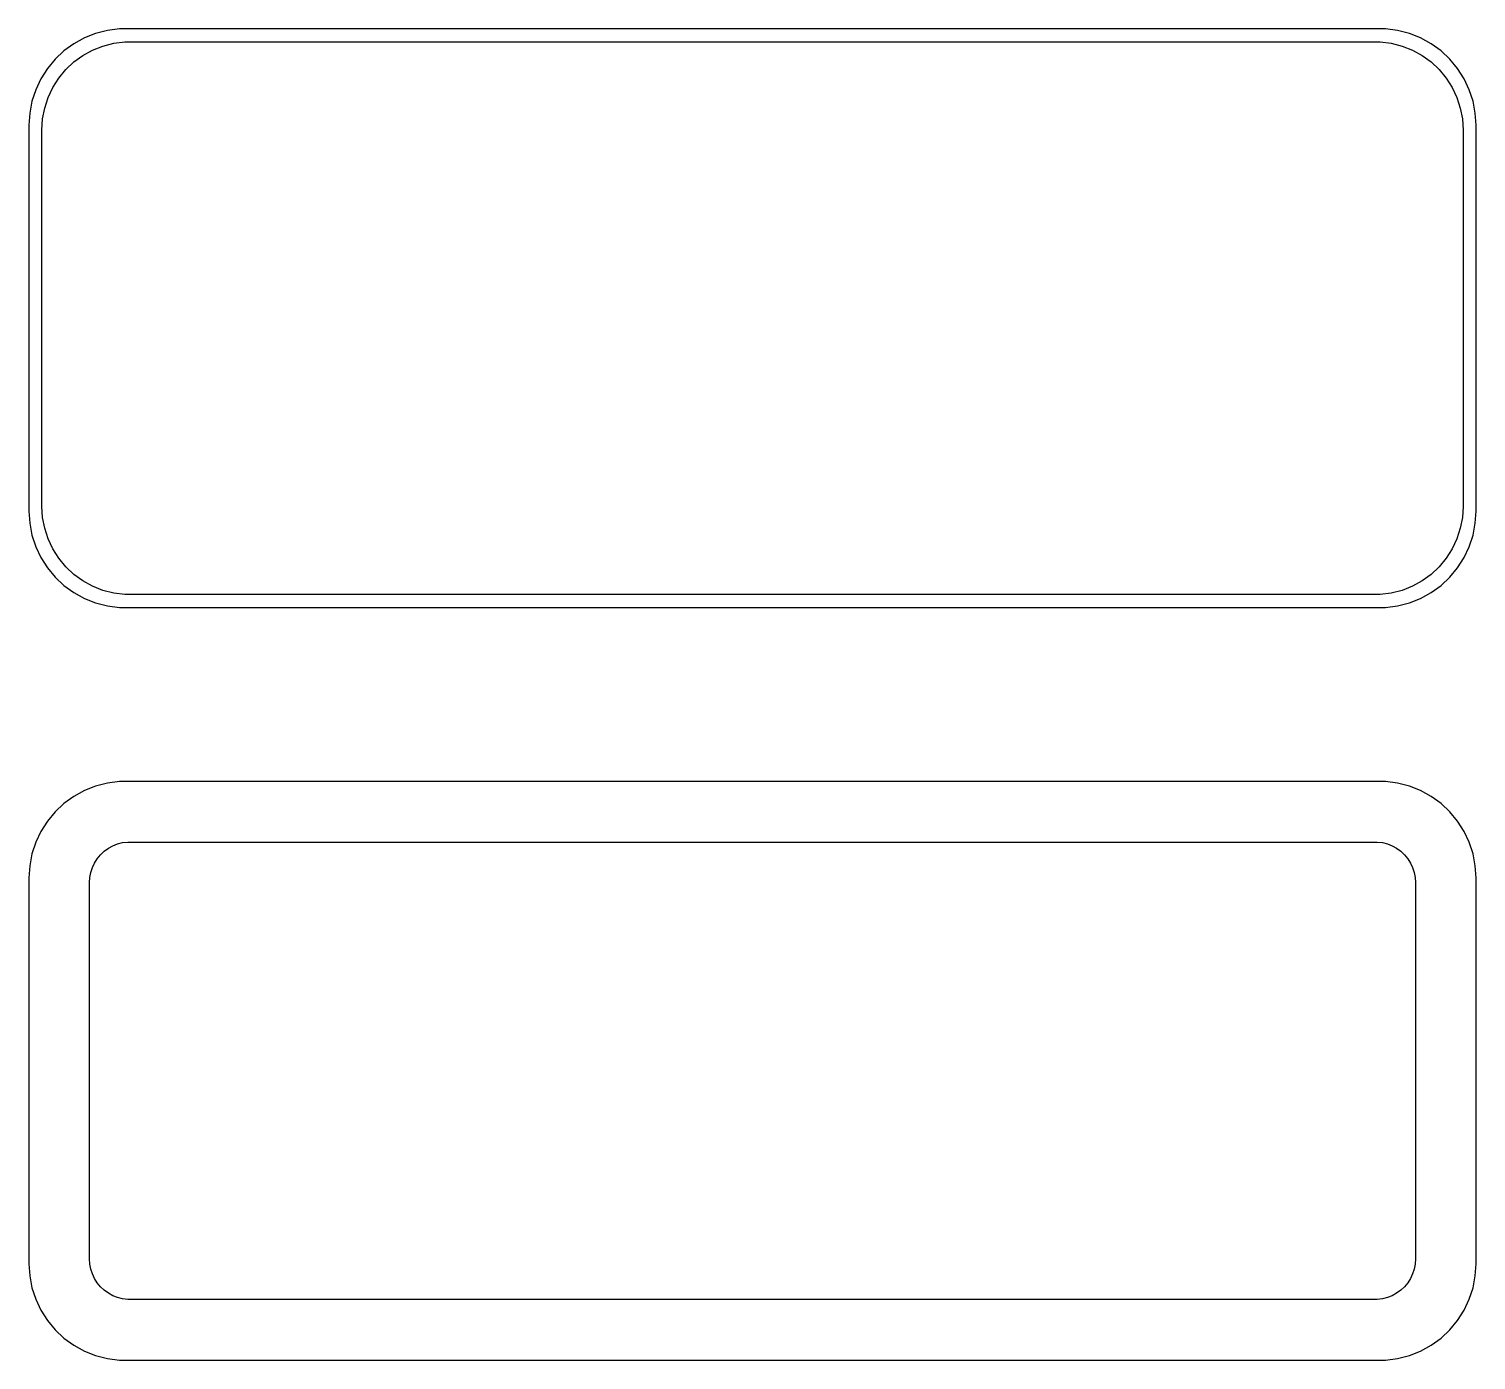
# Model space of a CAD drawing. Header units: metres. Extents: x -37.5 to 37.5, y 63 to 132.
import ezdxf

# ---------------------------------------------------------------- set-up
doc = ezdxf.new("R2010")
doc.units = ezdxf.units.M

msp = doc.modelspace()

# ---------------------------------------------------------------- linework, layer by layer
for p, q in [((-34.6289, 131.524), (-35.1791, 131.222)), ((-34.0451, 131.755), (-34.6289, 131.524)), ((-33.4369, 131.911), (-34.0451, 131.755)), ((-32.8139, 131.99), (-33.4369, 131.911)), ((-33.1079, 131.247), (-32.5375, 131.319)), ((32.8139, 131.99), (-32.8139, 131.99)), ((-32.5375, 131.319), (32.5375, 131.319)), ((32.5375, 131.319), (33.1079, 131.247)), ((33.4369, 131.911), (32.8139, 131.99)), ((34.0451, 131.755), (33.4369, 131.911)), ((34.6289, 131.524), (34.0451, 131.755)), ((35.1791, 131.222), (34.6289, 131.524)), ((-35.6871, 130.853), (-36.1448, 130.423)), ((-35.1791, 131.222), (-35.6871, 130.853)), ((-35.1684, 130.278), (-34.7032, 130.616)), ((-34.7032, 130.616), (-34.1994, 130.893)), ((-34.1994, 130.893), (-33.6648, 131.104)), ((-33.6648, 131.104), (-33.1079, 131.247)), ((33.1079, 131.247), (33.6648, 131.104)), ((33.6648, 131.104), (34.1994, 130.893)), ((34.1994, 130.893), (34.7032, 130.616)), ((34.7032, 130.616), (35.1684, 130.278)), ((35.6871, 130.853), (35.1791, 131.222)), ((36.1448, 130.423), (35.6871, 130.853)), ((-36.5451, 129.939), (-36.8815, 129.409)), ((-36.1448, 130.423), (-36.5451, 129.939)), ((-35.954, 129.441), (-35.5875, 129.884)), ((-35.5875, 129.884), (-35.1684, 130.278)), ((35.1684, 130.278), (35.5875, 129.884)), ((35.5875, 129.884), (35.954, 129.441)), ((36.5451, 129.939), (36.1448, 130.423)), ((36.8815, 129.409), (36.5451, 129.939)), ((-36.8815, 129.409), (-37.1489, 128.841)), ((-36.2621, 128.956), (-35.954, 129.441)), ((35.954, 129.441), (36.2621, 128.956)), ((37.1489, 128.841), (36.8815, 129.409)), ((-37.1489, 128.841), (-37.3429, 128.243)), ((-36.6846, 127.889), (-36.5069, 128.435)), ((-36.5069, 128.435), (-36.2621, 128.956)), ((36.2621, 128.956), (36.5069, 128.435)), ((36.5069, 128.435), (36.6846, 127.889)), ((37.3429, 128.243), (37.1489, 128.841)), ((-37.4606, 127.627), (-37.5, 127)), ((-37.3429, 128.243), (-37.4606, 127.627)), ((-36.7923, 127.324), (-36.6846, 127.889)), ((36.6846, 127.889), (36.7923, 127.324)), ((37.4606, 127.627), (37.3429, 128.243)), ((37.5, 127), (37.4606, 127.627)), ((-37.5, 127), (-37.5, 107)), ((-36.8284, 126.75), (-36.7923, 127.324)), ((-36.8284, 107.25), (-36.8284, 126.75)), ((36.7923, 127.324), (36.8284, 126.75)), ((36.8284, 126.75), (36.8284, 107.25)), ((37.5, 107), (37.5, 127)), ((-36.7923, 106.676), (-36.8284, 107.25)), ((36.8284, 107.25), (36.7923, 106.676)), ((-37.5, 107), (-37.4606, 106.373)), ((-36.6846, 106.111), (-36.7923, 106.676)), ((36.7923, 106.676), (36.6846, 106.111)), ((37.4606, 106.373), (37.5, 107)), ((-37.4606, 106.373), (-37.3429, 105.757)), ((-37.3429, 105.757), (-37.1489, 105.159)), ((-36.5069, 105.565), (-36.6846, 106.111)), ((36.6846, 106.111), (36.5069, 105.565)), ((37.1489, 105.159), (37.3429, 105.757)), ((37.3429, 105.757), (37.4606, 106.373)), ((-37.1489, 105.159), (-36.8815, 104.591)), ((-36.2621, 105.044), (-36.5069, 105.565)), ((-35.954, 104.559), (-36.2621, 105.044)), ((36.2621, 105.044), (35.954, 104.559)), ((36.5069, 105.565), (36.2621, 105.044)), ((36.8815, 104.591), (37.1489, 105.159)), ((-36.8815, 104.591), (-36.5451, 104.061)), ((-35.5875, 104.116), (-35.954, 104.559)), ((35.954, 104.559), (35.5875, 104.116)), ((36.5451, 104.061), (36.8815, 104.591)), ((-36.5451, 104.061), (-36.1448, 103.577)), ((-36.1448, 103.577), (-35.6871, 103.147)), ((-35.1684, 103.722), (-35.5875, 104.116)), ((-34.7032, 103.384), (-35.1684, 103.722)), ((35.1684, 103.722), (34.7032, 103.384)), ((35.5875, 104.116), (35.1684, 103.722)), ((35.6871, 103.147), (36.1448, 103.577)), ((36.1448, 103.577), (36.5451, 104.061)), ((-35.6871, 103.147), (-35.1791, 102.778)), ((-35.1791, 102.778), (-34.6289, 102.476)), ((-34.1994, 103.107), (-34.7032, 103.384)), ((-33.6648, 102.896), (-34.1994, 103.107)), ((-33.1079, 102.753), (-33.6648, 102.896)), ((-32.5375, 102.681), (-33.1079, 102.753)), ((33.1079, 102.753), (32.5375, 102.681)), ((33.6648, 102.896), (33.1079, 102.753)), ((34.1994, 103.107), (33.6648, 102.896)), ((34.7032, 103.384), (34.1994, 103.107)), ((34.6289, 102.476), (35.1791, 102.778)), ((35.1791, 102.778), (35.6871, 103.147)), ((-34.6289, 102.476), (-34.0451, 102.245)), ((-34.0451, 102.245), (-33.4369, 102.089)), ((-33.4369, 102.089), (-32.8139, 102.01)), ((-32.8139, 102.01), (32.8139, 102.01)), ((32.5375, 102.681), (-32.5375, 102.681)), ((32.8139, 102.01), (33.4369, 102.089)), ((33.4369, 102.089), (34.0451, 102.245)), ((34.0451, 102.245), (34.6289, 102.476)), ((-34.6289, 92.5241), (-35.1791, 92.2216)), ((-34.0451, 92.7553), (-34.6289, 92.5241)), ((-33.4369, 92.9114), (-34.0451, 92.7553)), ((-32.8139, 92.9901), (-33.4369, 92.9114)), ((32.8139, 92.9901), (-32.8139, 92.9901)), ((33.4369, 92.9114), (32.8139, 92.9901)), ((34.0451, 92.7553), (33.4369, 92.9114)), ((34.6289, 92.5241), (34.0451, 92.7553)), ((35.1791, 92.2216), (34.6289, 92.5241)), ((-35.6871, 91.8526), (-36.1448, 91.4227)), ((-35.1791, 92.2216), (-35.6871, 91.8526)), ((35.6871, 91.8526), (35.1791, 92.2216)), ((36.1448, 91.4227), (35.6871, 91.8526)), ((-36.5451, 90.9389), (-36.8815, 90.4088)), ((-36.1448, 91.4227), (-36.5451, 90.9389)), ((36.5451, 90.9389), (36.1448, 91.4227)), ((36.8815, 90.4088), (36.5451, 90.9389)), ((-36.8815, 90.4088), (-37.1489, 89.8406)), ((37.1489, 89.8406), (36.8815, 90.4088)), ((-37.1489, 89.8406), (-37.3429, 89.2434)), ((-33.7879, 89.1941), (-33.5947, 89.3755)), ((-33.5947, 89.3755), (-33.3804, 89.5312)), ((-33.3804, 89.5312), (-33.1482, 89.6588)), ((-33.1482, 89.6588), (-32.9019, 89.7564)), ((-32.9019, 89.7564), (-32.6453, 89.8223)), ((-32.6453, 89.8223), (-32.3825, 89.8555)), ((-32.3825, 89.8555), (32.3825, 89.8555)), ((32.3825, 89.8555), (32.6453, 89.8223)), ((32.6453, 89.8223), (32.9019, 89.7564)), ((32.9019, 89.7564), (33.1482, 89.6588)), ((33.1482, 89.6588), (33.3804, 89.5312)), ((33.3804, 89.5312), (33.5947, 89.3755)), ((33.5947, 89.3755), (33.7879, 89.1941)), ((37.3429, 89.2434), (37.1489, 89.8406)), ((-37.4606, 88.6267), (-37.5, 88)), ((-37.3429, 89.2434), (-37.4606, 88.6267)), ((-34.2934, 88.2746), (-34.2115, 88.5266)), ((-34.2115, 88.5266), (-34.0987, 88.7663)), ((-34.0987, 88.7663), (-33.9567, 88.99)), ((-33.9567, 88.99), (-33.7879, 89.1941)), ((33.7879, 89.1941), (33.9567, 88.99)), ((33.9567, 88.99), (34.0987, 88.7663)), ((34.0987, 88.7663), (34.2115, 88.5266)), ((34.2115, 88.5266), (34.2934, 88.2746)), ((37.4606, 88.6267), (37.3429, 89.2434)), ((37.5, 88), (37.4606, 88.6267)), ((-37.5, 88), (-37.5, 68)), ((-34.3596, 87.75), (-34.343, 88.0144)), ((-34.3596, 68.25), (-34.3596, 87.75)), ((-34.343, 88.0144), (-34.2934, 88.2746)), ((34.2934, 88.2746), (34.343, 88.0144)), ((34.343, 88.0144), (34.3596, 87.75)), ((34.3596, 87.75), (34.3596, 68.25)), ((37.5, 68), (37.5, 88)), ((-34.343, 67.9856), (-34.3596, 68.25)), ((34.3596, 68.25), (34.343, 67.9856)), ((-37.5, 68), (-37.4606, 67.3733)), ((-34.2934, 67.7254), (-34.343, 67.9856)), ((-34.2115, 67.4734), (-34.2934, 67.7254)), ((34.2934, 67.7254), (34.2115, 67.4734)), ((34.343, 67.9856), (34.2934, 67.7254)), ((37.4606, 67.3733), (37.5, 68)), ((-37.4606, 67.3733), (-37.3429, 66.7566)), ((-37.3429, 66.7566), (-37.1489, 66.1594)), ((-34.0987, 67.2337), (-34.2115, 67.4734)), ((-33.9567, 67.01), (-34.0987, 67.2337)), ((-33.7879, 66.8059), (-33.9567, 67.01)), ((-33.5947, 66.6245), (-33.7879, 66.8059)), ((33.7879, 66.8059), (33.5947, 66.6245)), ((33.9567, 67.01), (33.7879, 66.8059)), ((34.0987, 67.2337), (33.9567, 67.01)), ((34.2115, 67.4734), (34.0987, 67.2337)), ((37.1489, 66.1594), (37.3429, 66.7566)), ((37.3429, 66.7566), (37.4606, 67.3733)), ((-37.1489, 66.1594), (-36.8815, 65.5912)), ((-33.3804, 66.4688), (-33.5947, 66.6245)), ((-33.1482, 66.3412), (-33.3804, 66.4688)), ((-32.9019, 66.2436), (-33.1482, 66.3412)), ((-32.6453, 66.1777), (-32.9019, 66.2436)), ((-32.3825, 66.1445), (-32.6453, 66.1777)), ((32.3825, 66.1445), (-32.3825, 66.1445)), ((32.6453, 66.1777), (32.3825, 66.1445)), ((32.9019, 66.2436), (32.6453, 66.1777)), ((33.1482, 66.3412), (32.9019, 66.2436)), ((33.3804, 66.4688), (33.1482, 66.3412)), ((33.5947, 66.6245), (33.3804, 66.4688)), ((36.8815, 65.5912), (37.1489, 66.1594)), ((-36.8815, 65.5912), (-36.5451, 65.0611)), ((36.5451, 65.0611), (36.8815, 65.5912)), ((-36.5451, 65.0611), (-36.1448, 64.5773)), ((-36.1448, 64.5773), (-35.6871, 64.1474)), ((35.6871, 64.1474), (36.1448, 64.5773)), ((36.1448, 64.5773), (36.5451, 65.0611)), ((-35.6871, 64.1474), (-35.1791, 63.7784)), ((-35.1791, 63.7784), (-34.6289, 63.4759)), ((34.6289, 63.4759), (35.1791, 63.7784)), ((35.1791, 63.7784), (35.6871, 64.1474)), ((-34.6289, 63.4759), (-34.0451, 63.2447)), ((-34.0451, 63.2447), (-33.4369, 63.0886)), ((-33.4369, 63.0886), (-32.8139, 63.0099)), ((-32.8139, 63.0099), (32.8139, 63.0099)), ((32.8139, 63.0099), (33.4369, 63.0886)), ((33.4369, 63.0886), (34.0451, 63.2447)), ((34.0451, 63.2447), (34.6289, 63.4759))]:
    msp.add_line(p, q)

doc.saveas('drawing.dxf')
